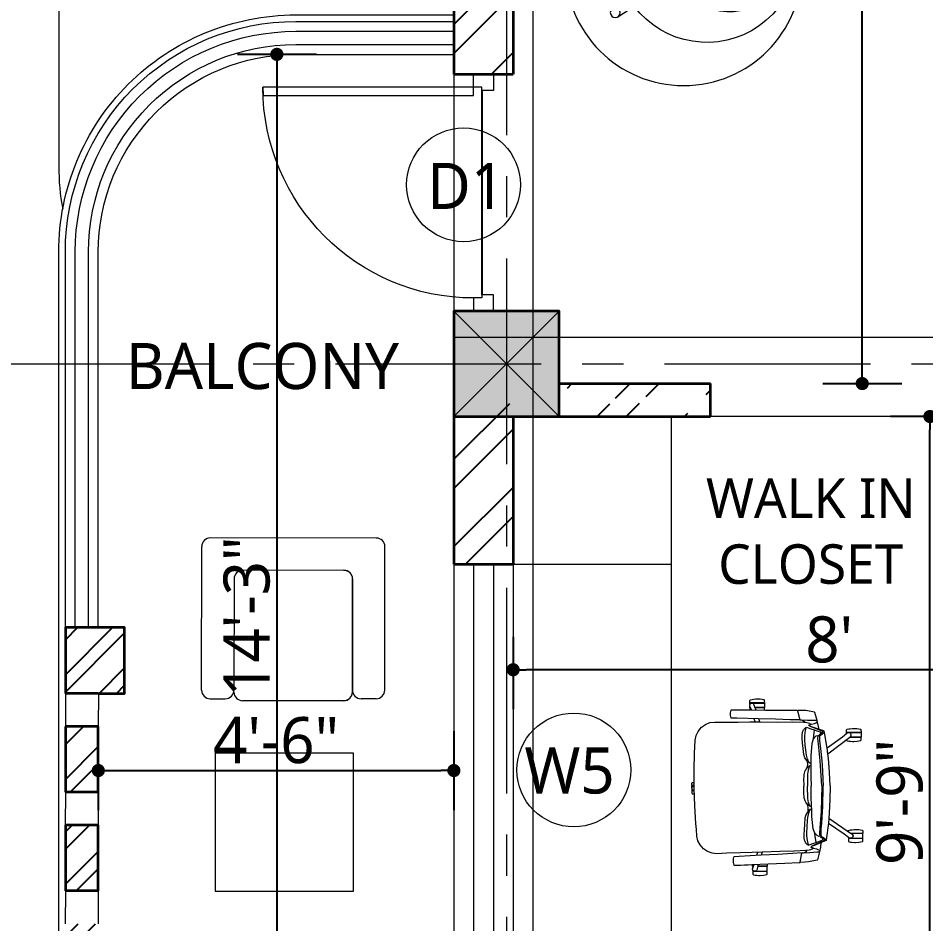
# Model space of a CAD drawing. Header units: inches. Extents: x 17146 to 31738, y -8920 to -2452.
# Drawn here: x 24513.4 to 24651.3, y -5264.5 to -5127 of the extents above; entities that cross this region are included whole.
import ezdxf

# ---------------------------------------------------------------- set-up
doc = ezdxf.new("R2010")
doc.units = ezdxf.units.IN
doc.header["$LTSCALE"] = 25
doc.header["$MEASUREMENT"] = 0
doc.header["$PDMODE"] = 3
doc.linetypes.add('CENTER', pattern=[2, 1.25, -0.25, 0.25, -0.25])
doc.layers.get('Defpoints').update_dxf_attribs({"color": 251})
doc.layers.add('A-HATCH', color=7, linetype='Continuous')
doc.layers.add('Text-internal', color=7, linetype='Continuous')
for name, color, linetype, lineweight in [('A_Grid Name', 216, 'Continuous', 5), ('Center line', 252, 'CENTER', 20), ('Column', 130, 'Continuous', 35), ('Dim-external', 151, 'Continuous', 9), ('Dim-internal', 150, 'Continuous', 9), ('Door-window', 40, 'Continuous', 15), ('Elevation3', 74, 'Continuous', 13), ('Furniture', 125, 'Continuous', 20), ('Hatch', 253, 'Continuous', 13), ('Railing', 153, 'Continuous', 18), ('sill', 30, 'Continuous', 20), ('text window', 212, 'Continuous', 20), ('Wall-Section', 6, 'Continuous', 35)]:
    doc.layers.add(name, color=color, linetype=linetype, lineweight=lineweight)
doc.styles.add('int text 1in-8ft', font='trebuc.ttf', dxfattribs={"height": 7})
doc.dimstyles.new('dim 1in-8ft', dxfattribs={"dimtxt": 7, "dimasz": 2, "dimexe": 6, "dimexo": 6, "dimgap": 1, "dimtad": 1, "dimdec": 0, "dimzin": 0, "dimdsep": 46, "dimlunit": 4, "dimtxsty": 'int text 1in-8ft', "dimblk": 'DOT', "dimcen": 4, "dimdle": 6, "dimclrt": 7, "dimadec": 0, "dimazin": 0, "dimtfac": 1, "dimtdec": 0, "dimtofl": 0, "dimtmove": 0, "dimatfit": 3, "dimfxl": 6, "dimfxlon": 1, "dimtolj": 1, "dimtzin": 0, "dimarcsym": 0})
doc.dimstyles.new('dim 1in-8ft c-c', dxfattribs={"dimtxt": 7, "dimasz": 2, "dimexe": 6, "dimexo": 6, "dimgap": 1, "dimtad": 1, "dimdec": 0, "dimzin": 0, "dimdsep": 46, "dimlunit": 4, "dimtxsty": 'int text 1in-8ft', "dimblk": 'DOT', "dimcen": 4, "dimdle": 6, "dimclrt": 7, "dimadec": 0, "dimazin": 0, "dimtfac": 1, "dimtdec": 0, "dimtofl": 0, "dimtmove": 0, "dimatfit": 3, "dimfxl": 6, "dimfxlon": 1, "dimtolj": 1, "dimtzin": 0, "dimarcsym": 0})

# ---------------------------------------------------------------- blocks, each defined once
blk = doc.blocks.new('col')
at = {"layer": 'Hatch'}
h = blk.add_hatch(color=256, dxfattribs=at)
h.dxf.hatch_style = 1
h.paths.add_polyline_path([(-8, -8), (8, -8), (8, 8), (-8, 8)])
at = {"layer": 'Column'}
blk.add_lwpolyline([(-8, -8), (8, -8), (8, 8), (-8, 8)], close=True, dxfattribs=at)
at = {"layer": 'Dim-external'}
for p, q in [((-8, 8), (8, -8)), ((8, 8), (-8, -8))]:
    blk.add_line(p, q, dxfattribs=at)
blk = doc.blocks.new('gridd')
at = {"layer": 'Dim-external'}
blk.add_blockref('col', (2, -150), dxfattribs=at)
blk = doc.blocks.new('sofa_1seater')
for p, q in [((15.4, 0.01), (-15.4, -0.01)), ((-17, -28.25), (-17, -1.61)), ((17, -28.22), (17, -1.59)), ((9.4, -6.01), (-9.4, -6.01)), ((-11, -7.61), (-11, -28.25)), ((11, -7.56), (11, -28.61)), ((11, -7.59), (11, -28.59)), ((11, -28.59), (11, -7.59)), ((-15.4, -29.85), (-12.6, -29.85)), ((9.4, -30.21), (-9.4, -30.21)), ((15.4, -29.82), (12.6, -29.82))]:
    blk.add_line(p, q)
for centre, major_axis, start_param, end_param in [((15.4, -1.59), (-1.13, 1.13), 3.926991, 5.497787), ((-15.4, -1.61), (1.13, 1.13), 0.785398, 2.356194), ((-9.4, -7.61), (1.13, 1.13), 0.785398, 2.356194), ((9.4, -7.59), (-1.13, 1.13), 3.926991, 5.497787), ((9.4, -7.59), (-1.13, 1.13), 3.926991, 5.497787), ((9.4, -7.61), (-1.13, 1.13), 3.926991, 5.497787), ((-15.4, -28.25), (-1.13, 1.13), 0.785398, 2.356194), ((-12.6, -28.25), (1.13, 1.13), 3.926991, 5.497787), ((-9.4, -28.61), (-1.13, 1.13), 0.785398, 2.356194), ((9.4, -28.59), (1.13, 1.13), 3.926991, 5.497787), ((9.4, -28.59), (1.13, 1.13), 3.926991, 5.497787), ((9.4, -28.61), (1.13, 1.13), 3.926991, 5.497787), ((12.6, -28.22), (-1.13, 1.13), 0.785398, 2.356194), ((15.4, -28.22), (1.13, 1.13), 3.926991, 5.497787)]:
    blk.add_ellipse(centre, major_axis=major_axis, ratio=1, start_param=start_param, end_param=end_param)
blk = doc.blocks.new('*U51')
at = {"lineweight": 20}
for points in [[(-36, -1.5), (-36, 1.5), (-33.5, 1.5), (-33.5, -0.25), (-34, -0.25), (-34, -1.5)], [(0, -1.5), (0, 1.5), (-2.5, 1.5), (-2.5, -0.25), (-2, -0.25), (-2, -1.5)], [(-2, -1.5), (-2, -33.5), (-3.25, -33.47), (-3.25, -1.5)]]:
    blk.add_lwpolyline(points, close=True, dxfattribs=at)
at = {"lineweight": 13}
blk.add_arc((-2, -1.5), 32, 180, 270, dxfattribs=at)
at = {"layer": 'Defpoints'}
blk.add_line((-2.5, -0.25), (-33.5, -0.25), dxfattribs=at)
blk = doc.blocks.new('Cocoon')
for p, q in [((0, 0.75), (-10.61, 0.75)), ((0, -0.75), (-10.61, -0.75))]:
    blk.add_line(p, q)
for centre, radius in [((-12.49, 0), 18), ((0, 0), 0.75)]:
    blk.add_circle(centre, radius)
blk.add_arc((-16.7, 0), 13.78, 3.1193, 356.8807)
blk.add_ellipse((-20.03, 0), major_axis=(0, 11.13), ratio=0.938886, start_param=-4.712389, end_param=1.570796)
blk.add_open_spline([(-29.49, 0), (-29.49, -0.74), (-29.41, -1.49), (-29, -3.43), (-28.54, -4.6), (-27.24, -6.68), (-26.41, -7.58), (-24.51, -9.01), (-23.44, -9.53), (-21.19, -10.13), (-20.02, -10.21), (-17.73, -9.91), (-16.61, -9.53), (-14.56, -8.36), (-13.64, -7.57), (-12.12, -5.68), (-11.52, -4.58), (-10.74, -2.22), (-10.55, -0.96), (-10.62, 1.55), (-10.87, 2.79), (-11.78, 5.1), (-12.44, 6.16), (-14.06, 7.95), (-15.02, 8.68), (-17.12, 9.72), (-18.26, 10.03), (-20.57, 10.19), (-21.73, 10.05), (-23.94, 9.31), (-24.98, 8.72), (-26.8, 7.18), (-27.58, 6.22), (-28.77, 4.07), (-29.17, 2.87), (-29.45, 1.09), (-29.49, 0.55), (-29.49, 0)], degree=3, knots=[-4.712389, -4.712389, -4.712389, -4.712389, -4.493837, -4.493837, -4.124866, -4.124866, -3.755896, -3.755896, -3.386925, -3.386925, -3.017955, -3.017955, -2.648984, -2.648984, -2.280014, -2.280014, -1.911043, -1.911043, -1.542073, -1.542073, -1.173102, -1.173102, -0.804132, -0.804132, -0.435161, -0.435161, -0.066191, -0.066191, 0.30278, 0.30278, 0.67175, 0.67175, 1.040721, 1.040721, 1.409691, 1.409691, 1.570796, 1.570796, 1.570796, 1.570796])
blk = doc.blocks.new('grid')
at = {"layer": 'Center line'}
for p, q in [((1, 115), (1, -388.73)), ((-175, -151), (774, -151))]:
    blk.add_line(p, q, dxfattribs=at)
blk = doc.blocks.new('_Dot')
at = {"color": 0, "linetype": 'ByBlock', "lineweight": -2}
blk.add_line((-0.5, 0), (-1, 0), dxfattribs=at)
at = {"color": 0, "linetype": 'ByBlock', "const_width": 0.5}
blk.add_lwpolyline([(-0.25, 0, 1), (0.25, 0, 1)], format="xyb", close=True, dxfattribs=at)
blk = doc.blocks.new('*D223')
at = {"layer": 'Defpoints', "color": 0, "transparency": 16777216}
for p in [(24529.58, -5105.48), (24495.58, -5171.48), (24579.58, -5171.48)]:
    blk.add_point(p, dxfattribs=at)
at = {"layer": 'Dim-external', "color": 0, "lineweight": -2, "transparency": 16777216}
for p, q in [((24501.58, -5105.48), (24489.58, -5105.48)), ((24495.58, -5107.48), (24495.58, -5169.48)), ((24501.58, -5171.48), (24489.58, -5171.48))]:
    blk.add_line(p, q, dxfattribs=at)
at = {"layer": 'Dim-external', "color": 0, "lineweight": -2, "transparency": 16777216, "xscale": 2, "yscale": 2, "zscale": 2}
for p, rotation in [((24495.58, -5105.48), 90), ((24495.58, -5171.48), 270)]:
    blk.add_blockref('_Dot', p, dxfattribs=dict(at, rotation=rotation))
at = {"layer": 'Dim-external', "color": 7, "transparency": 16777216, "insert": (24491.01, -5138.48), "char_height": 7, "attachment_point": 5, "rotation": 90, "style": 'int text 1in-8ft'}
blk.add_mtext('\\A1;5\'-6"', dxfattribs=at)
blk = doc.blocks.new('*D224')
at = {"layer": 'Defpoints', "color": 0, "transparency": 16777216}
for p in [(24579.58, -5171.48), (24495.58, -5187.48), (24579.58, -5187.48)]:
    blk.add_point(p, dxfattribs=at)
at = {"layer": 'Dim-external', "color": 0, "lineweight": -2, "transparency": 16777216}
for p, q in [((24484.58, -5176.18), (24484.58, -5157.15)), ((24501.58, -5171.48), (24489.58, -5171.48)), ((24495.58, -5173.48), (24495.58, -5185.48)), ((24495.58, -5179.48), (24484.58, -5176.18)), ((24501.58, -5187.48), (24489.58, -5187.48))]:
    blk.add_line(p, q, dxfattribs=at)
at = {"layer": 'Dim-external', "color": 0, "lineweight": -2, "transparency": 16777216, "xscale": 2, "yscale": 2, "zscale": 2}
for p, rotation in [((24495.58, -5171.48), 90), ((24495.58, -5187.48), 270)]:
    blk.add_blockref('_Dot', p, dxfattribs=dict(at, rotation=rotation))
at = {"layer": 'Dim-external', "color": 7, "transparency": 16777216, "insert": (24480.08, -5166.66), "char_height": 7, "attachment_point": 5, "rotation": 90, "style": 'int text 1in-8ft'}
blk.add_mtext('\\A1;1\'-4"', dxfattribs=at)
blk = doc.blocks.new('*D225')
at = {"layer": 'Defpoints', "color": 0, "transparency": 16777216}
for p in [(24529.58, -5219.54), (24495.58, -5289.22), (24516.58, -5289.22)]:
    blk.add_point(p, dxfattribs=at)
at = {"layer": 'Dim-external', "color": 0, "lineweight": -2, "transparency": 16777216}
for p, q in [((24501.58, -5219.54), (24489.58, -5219.54)), ((24495.58, -5221.54), (24495.58, -5287.22)), ((24501.58, -5289.22), (24489.58, -5289.22))]:
    blk.add_line(p, q, dxfattribs=at)
at = {"layer": 'Dim-external', "color": 0, "lineweight": -2, "transparency": 16777216, "xscale": 2, "yscale": 2, "zscale": 2}
for p, rotation in [((24495.58, -5219.54), 90), ((24495.58, -5289.22), 270)]:
    blk.add_blockref('_Dot', p, dxfattribs=dict(at, rotation=rotation))
at = {"layer": 'Dim-external', "color": 7, "transparency": 16777216, "insert": (24491.02, -5254.38), "char_height": 7, "attachment_point": 5, "rotation": 90, "style": 'int text 1in-8ft'}
blk.add_mtext('\\A1;5\'-10"', dxfattribs=at)
blk = doc.blocks.new('*D227')
at = {"layer": 'Defpoints', "color": 0, "transparency": 16777216}
for p in [(24587.58, -5029.48), (24465.58, -5179.48), (24587.58, -5179.48)]:
    blk.add_point(p, dxfattribs=at)
at = {"layer": 'Dim-external', "color": 0, "lineweight": -2, "transparency": 16777216}
for p, q in [((24471.58, -5029.48), (24459.58, -5029.48)), ((24465.58, -5031.48), (24465.58, -5177.48)), ((24471.58, -5179.48), (24459.58, -5179.48))]:
    blk.add_line(p, q, dxfattribs=at)
at = {"layer": 'Dim-external', "color": 0, "lineweight": -2, "transparency": 16777216, "xscale": 2, "yscale": 2, "zscale": 2}
for p, rotation in [((24465.58, -5029.48), 90), ((24465.58, -5179.48), 270)]:
    blk.add_blockref('_Dot', p, dxfattribs=dict(at, rotation=rotation))
at = {"layer": 'Dim-external', "color": 7, "transparency": 16777216, "insert": (24461.01, -5104.48), "char_height": 7, "attachment_point": 5, "rotation": 90, "style": 'int text 1in-8ft'}
blk.add_mtext('\\A1;12\'-6"c/c', dxfattribs=at)
blk = doc.blocks.new('*D228')
at = {"layer": 'Defpoints', "color": 0, "transparency": 16777216}
for p in [(24587.58, -5179.48), (24465.58, -5300.3), (24587.58, -5300.3)]:
    blk.add_point(p, dxfattribs=at)
at = {"layer": 'Dim-external', "color": 0, "lineweight": -2, "transparency": 16777216}
for p, q in [((24471.58, -5179.48), (24459.58, -5179.48)), ((24465.58, -5181.48), (24465.58, -5298.3)), ((24471.58, -5300.3), (24459.58, -5300.3))]:
    blk.add_line(p, q, dxfattribs=at)
at = {"layer": 'Dim-external', "color": 0, "lineweight": -2, "transparency": 16777216, "xscale": 2, "yscale": 2, "zscale": 2}
for p, rotation in [((24465.58, -5179.48), 90), ((24465.58, -5300.3), 270)]:
    blk.add_blockref('_Dot', p, dxfattribs=dict(at, rotation=rotation))
at = {"layer": 'Dim-external', "color": 7, "transparency": 16777216, "insert": (24461.02, -5239.89), "char_height": 7, "attachment_point": 5, "rotation": 90, "style": 'int text 1in-8ft'}
blk.add_mtext('\\A1;10\'-1"c/c', dxfattribs=at)
blk = doc.blocks.new('*D229')
at = {"layer": 'Defpoints', "color": 0, "transparency": 16777216}
for p in [(24516.58, -5021.48), (24447.58, -5303.22), (24516.58, -5303.22)]:
    blk.add_point(p, dxfattribs=at)
at = {"layer": 'Dim-external', "color": 0, "lineweight": -2, "transparency": 16777216}
for p, q in [((24453.58, -5021.48), (24441.58, -5021.48)), ((24447.58, -5023.48), (24447.58, -5301.22)), ((24453.58, -5303.22), (24441.58, -5303.22))]:
    blk.add_line(p, q, dxfattribs=at)
at = {"layer": 'Dim-external', "color": 0, "lineweight": -2, "transparency": 16777216, "xscale": 2, "yscale": 2, "zscale": 2}
for p, rotation in [((24447.58, -5021.48), 90), ((24447.58, -5303.22), 270)]:
    blk.add_blockref('_Dot', p, dxfattribs=dict(at, rotation=rotation))
at = {"layer": 'Dim-external', "color": 7, "transparency": 16777216, "insert": (24443.01, -5162.35), "char_height": 7, "attachment_point": 5, "rotation": 90, "style": 'int text 1in-8ft'}
blk.add_mtext('\\A1;23\'-6"', dxfattribs=at)
blk = doc.blocks.new('*D293')
at = {"layer": 'Defpoints', "color": 0, "transparency": 16777216}
for p in [(24495.58, -5187.48), (24579.58, -5187.48), (24529.58, -5219.54)]:
    blk.add_point(p, dxfattribs=at)
at = {"layer": 'Dim-external', "color": 0, "lineweight": -2, "transparency": 16777216}
for p, q in [((24501.58, -5187.48), (24489.58, -5187.48)), ((24495.58, -5217.54), (24495.58, -5189.48)), ((24501.58, -5219.54), (24489.58, -5219.54))]:
    blk.add_line(p, q, dxfattribs=at)
at = {"layer": 'Dim-external', "color": 0, "lineweight": -2, "transparency": 16777216, "xscale": 2, "yscale": 2, "zscale": 2}
for p, rotation in [((24495.58, -5187.48), 90), ((24495.58, -5219.54), 270)]:
    blk.add_blockref('_Dot', p, dxfattribs=dict(at, rotation=rotation))
at = {"layer": 'Dim-external', "color": 7, "transparency": 16777216, "insert": (24491.02, -5203.51), "char_height": 7, "attachment_point": 5, "rotation": 90, "style": 'int text 1in-8ft'}
blk.add_mtext('\\A1;2\'-8"', dxfattribs=at)
blk = doc.blocks.new('*D422')
at = {"layer": 'Defpoints', "color": 0, "transparency": 16777216}
for p in [(24595.58, -5026.48), (24641.6, -5026.48), (24618.58, -5182.48)]:
    blk.add_point(p, dxfattribs=at)
at = {"layer": 'Dim-internal', "color": 0, "lineweight": -2, "transparency": 16777216}
for p, q in [((24635.6, -5026.48), (24647.6, -5026.48)), ((24641.6, -5180.48), (24641.6, -5028.48)), ((24635.6, -5182.48), (24647.6, -5182.48))]:
    blk.add_line(p, q, dxfattribs=at)
at = {"layer": 'Dim-internal', "color": 0, "lineweight": -2, "transparency": 16777216, "xscale": 2, "yscale": 2, "zscale": 2}
for p, rotation in [((24641.6, -5026.48), 90), ((24641.6, -5182.48), 270)]:
    blk.add_blockref('_Dot', p, dxfattribs=dict(at, rotation=rotation))
at = {"layer": 'Dim-internal', "color": 7, "transparency": 16777216, "insert": (24637.03, -5104.48), "char_height": 7, "attachment_point": 5, "rotation": 90, "style": 'int text 1in-8ft'}
blk.add_mtext("\\A1;13'", dxfattribs=at)
blk = doc.blocks.new('*D423')
at = {"layer": 'Defpoints', "color": 0, "transparency": 16777216}
for p in [(24588.58, -5214.95), (24684.58, -5217.48), (24588.58, -5225.94)]:
    blk.add_point(p, dxfattribs=at)
at = {"layer": 'Dim-internal', "color": 0, "lineweight": -2, "transparency": 16777216}
for p, q in [((24588.58, -5220.95), (24588.58, -5231.94)), ((24684.58, -5223.48), (24684.58, -5231.94)), ((24682.58, -5225.94), (24590.58, -5225.94))]:
    blk.add_line(p, q, dxfattribs=at)
at = {"layer": 'Dim-internal', "color": 0, "lineweight": -2, "transparency": 16777216, "xscale": 2, "yscale": 2, "zscale": 2, "rotation": 180}
blk.add_blockref('_Dot', (24588.58, -5225.94), dxfattribs=at)
at = {"layer": 'Dim-internal', "color": 0, "lineweight": -2, "transparency": 16777216, "xscale": 2, "yscale": 2, "zscale": 2}
blk.add_blockref('_Dot', (24684.58, -5225.94), dxfattribs=at)
at = {"layer": 'Dim-internal', "color": 7, "transparency": 16777216, "insert": (24636.58, -5221.38), "char_height": 7, "attachment_point": 5, "style": 'int text 1in-8ft'}
blk.add_mtext("\\A1;8'", dxfattribs=at)
blk = doc.blocks.new('*D424')
at = {"layer": 'Defpoints', "color": 0, "transparency": 16777216}
for p in [(24651.88, -5187.48), (24654.58, -5187.48), (24595.58, -5304.57)]:
    blk.add_point(p, dxfattribs=at)
at = {"layer": 'Dim-internal', "color": 0, "lineweight": -2, "transparency": 16777216}
for p, q in [((24651.88, -5187.48), (24645.88, -5187.48)), ((24651.88, -5302.57), (24651.88, -5189.48)), ((24645.88, -5304.57), (24657.88, -5304.57))]:
    blk.add_line(p, q, dxfattribs=at)
at = {"layer": 'Dim-internal', "color": 0, "lineweight": -2, "transparency": 16777216, "xscale": 2, "yscale": 2, "zscale": 2}
for p, rotation in [((24651.88, -5187.48), 90), ((24651.88, -5304.57), 270)]:
    blk.add_blockref('_Dot', p, dxfattribs=dict(at, rotation=rotation))
at = {"layer": 'Dim-internal', "color": 7, "transparency": 16777216, "insert": (24647.3, -5246.03), "char_height": 7, "attachment_point": 5, "rotation": 90, "style": 'int text 1in-8ft'}
blk.add_mtext('\\A1;9\'-9"', dxfattribs=at)
blk = doc.blocks.new('*D437')
at = {"layer": 'Defpoints', "color": 0, "transparency": 16777216}
for p in [(24579.58, -5228.54), (24525.58, -5229.54), (24579.58, -5241.25)]:
    blk.add_point(p, dxfattribs=at)
at = {"layer": 'Dim-internal', "color": 0, "lineweight": -2, "transparency": 16777216}
for p, q in [((24525.58, -5235.54), (24525.58, -5247.25)), ((24579.58, -5235.25), (24579.58, -5247.25)), ((24527.58, -5241.25), (24577.58, -5241.25))]:
    blk.add_line(p, q, dxfattribs=at)
at = {"layer": 'Dim-internal', "color": 0, "lineweight": -2, "transparency": 16777216, "xscale": 2, "yscale": 2, "zscale": 2, "rotation": 180}
blk.add_blockref('_Dot', (24525.58, -5241.25), dxfattribs=at)
at = {"layer": 'Dim-internal', "color": 0, "lineweight": -2, "transparency": 16777216, "xscale": 2, "yscale": 2, "zscale": 2}
blk.add_blockref('_Dot', (24579.58, -5241.25), dxfattribs=at)
at = {"layer": 'Dim-internal', "color": 7, "transparency": 16777216, "insert": (24552.58, -5236.68), "char_height": 7, "attachment_point": 5, "style": 'int text 1in-8ft'}
blk.add_mtext('\\A1;4\'-6"', dxfattribs=at)
blk = doc.blocks.new('*D438')
at = {"layer": 'Defpoints', "color": 0, "transparency": 16777216}
for p in [(24579.58, -5132.48), (24552.7, -5303.28), (24579.58, -5303.28)]:
    blk.add_point(p, dxfattribs=at)
at = {"layer": 'Dim-internal', "color": 0, "lineweight": -2, "transparency": 16777216}
for p, q in [((24558.7, -5132.48), (24546.7, -5132.48)), ((24552.7, -5134.48), (24552.7, -5301.28)), ((24558.7, -5303.28), (24546.7, -5303.28))]:
    blk.add_line(p, q, dxfattribs=at)
at = {"layer": 'Dim-internal', "color": 0, "lineweight": -2, "transparency": 16777216, "xscale": 2, "yscale": 2, "zscale": 2}
for p, rotation in [((24552.7, -5132.48), 90), ((24552.7, -5303.28), 270)]:
    blk.add_blockref('_Dot', p, dxfattribs=dict(at, rotation=rotation))
at = {"layer": 'Dim-internal', "color": 7, "transparency": 16777216, "insert": (24548.14, -5217.88), "char_height": 7, "attachment_point": 5, "rotation": 90, "style": 'int text 1in-8ft'}
blk.add_mtext('\\A1;14\'-3"', dxfattribs=at)
blk = doc.blocks.new('BP1')
at = {"layer": 'A_Grid Name'}
for p, q in [((30, 0), (30, -286.82)), ((42, 0), (42, -287.79)), ((551, -154), (30, -154)), ((551, -166), (30, -166))]:
    blk.add_line(p, q, dxfattribs=at)
blk = doc.blocks.new('LEADCHAIR Executive 2000')
for points in [[(-219.4, 278.7), (-229.8, 278.7), (-231.4, 279.8), (-232.2, 281.1), (-233.6, 287.9), (-234.6, 294.7), (-235.3, 303.4), (-235.3, 308.5), (-234.6, 322.3), (-233.6, 329.3), (-232.1, 335.7), (-231.7, 336.8), (-230.9, 337.6), (-230.3, 338.2), (-228.7, 338.6), (-219.4, 338.6), (-219.4, 278.7)], [(-214.3, 278.7), (-217.6, 278.7), (-217.6, 338.6), (-199.4, 338.6), (-199.4, 291.6)], [(-190, 278.7), (-187.2, 278.7), (-185.6, 279.8), (-184.9, 281.1), (-183.4, 287.9), (-182.4, 294.7), (-181.8, 303.4), (-181.7, 308.5), (-182.4, 322.3), (-183.4, 329.3), (-184.9, 335.7), (-185.4, 336.8), (-186.1, 337.6), (-186.7, 338.2), (-188.3, 338.6), (-197.6, 338.6), (-197.5, 289.1)], [(190, 278.7), (187.2, 278.7), (185.6, 279.8), (184.9, 281.1), (183.4, 287.9), (182.4, 294.7), (181.8, 303.4), (181.7, 308.5), (182.4, 322.3), (183.4, 329.3), (184.9, 335.7), (185.4, 336.8), (186.1, 337.6), (186.7, 338.2), (188.3, 338.6), (197.6, 338.6), (197.5, 289.1)], [(214.3, 278.7), (217.6, 278.7), (217.6, 338.6), (199.4, 338.6), (199.4, 291.6)], [(219.4, 278.7), (229.8, 278.7), (231.4, 279.8), (232.2, 281.1), (233.6, 287.9), (234.6, 294.7), (235.3, 303.4), (235.3, 308.5), (234.6, 322.3), (233.6, 329.3), (232.1, 335.7), (231.7, 336.8), (230.9, 337.6), (230.3, 338.2), (228.7, 338.6), (219.4, 338.6), (219.4, 278.7)], [(-132.6, 199.9), (-199.4, 291.6), (-201, 294.8), (-207.9, 298.2), (-215.1, 296.3), (-217.6, 290.7), (-217.6, 284.2), (-214.7, 279.3), (-200.3, 261.5), (-155.2, 197.4)], [(132.6, 199.9), (199.4, 291.6), (201, 294.8), (207.9, 298.2), (215.1, 296.3), (217.6, 290.7), (217.6, 284.2), (214.7, 279.3), (200.3, 261.5), (155.2, 197.4)], [(-205.6, 166.9), (-208.9, 168.3), (-213.1, 175.6), (-215.4, 179.3), (-217.6, 182.8), (-220.8, 186), (-222.7, 187.4), (-225.4, 186.5), (-228.5, 180.4), (-245.7, 134.4), (-247.9, 127.9), (-249.2, 125.8), (-251.2, 125.5), (-255.8, 134.4), (-259.1, 146.6), (-261.5, 152.5), (-264.8, 159.1)], [(0, 206.9), (-56.3, 205), (-112.7, 202), (-133, 199.8), (-142.1, 198.9), (-146.9, 198.3), (-154.4, 197.5), (-222.6, 187.5)], [(0, 206.9), (56.3, 205), (112.7, 202), (133, 199.8), (142.1, 198.9), (146.9, 198.3), (154.4, 197.5), (222.6, 187.5)], [(205.6, 166.9), (208.9, 168.3), (213.1, 175.6), (215.4, 179.3), (217.6, 182.8), (220.8, 186), (222.7, 187.4), (225.4, 186.5), (228.5, 180.4), (245.7, 134.4), (247.9, 127.9), (249.2, 125.8), (251.2, 125.5), (255.8, 134.4), (259.1, 146.6), (261.5, 152.5), (264.8, 159.1)], [(-233.5, 166.4), (-245.4, 163.8), (-252.1, 162.5), (-271.3, 158.7), (-304.2, 149.6), (-305.4, 148.5), (-312.2, 112.9), (-313.2, 98.1), (-314.1, 77.5), (-312.2, 78.1), (-275, 86.3), (-274.2, 87.1), (-274.1, 92.7), (-272.3, 99.6), (-268.2, 105.7), (-264.3, 108.3)], [(-274.2, 93.2), (-273, 119), (-271.8, 148.9), (-271.5, 155.5), (-272.1, 157), (-273.9, 157.7), (-274.5, 157.7)], [(-0.2, 172.6), (-103.5, 168.4), (-172.4, 162), (-198, 160.3), (-206.3, 161.2), (-209, 162.3), (-215, 172.7), (-218.7, 178.2), (-222.8, 181.2), (-225.3, 180.5), (-228.3, 174.4), (-244.9, 132.9), (-250.6, 123.7), (-253, 124.7), (-255.4, 133.4)], [(-95, 129.6), (-95.1, 129), (-95.8, 123.9), (-95.9, 123.1), (-101.7, 119.8), (-107.4, 117.8), (-111.2, 115.5), (-128.4, 111.7), (-139.6, 110.1), (-170.4, 107.7), (-191.7, 106.6), (-204, 106.6), (-223.7, 108.1), (-229.5, 109.3), (-241.4, 112.7), (-243.9, 113.6), (-240.7, 120.7), (-236.9, 131.9), (-232.5, 145.2), (-227.3, 159.8), (-223.7, 170.7)], [(-215.8, 170), (-219.2, 173.1), (-220.3, 173.7), (-221.3, 174), (-222.7, 173), (-223.7, 170.9)], [(-207.6, 158.5), (-205.7, 151.9), (-194.2, 140.5), (-175.8, 134.4), (-125, 129.8), (-95, 129.6), (-82.9, 128.9), (-40.7, 128.9), (-0.2, 128.9)], [(-205.6, 166.9), (-198.2, 166.3), (-187.7, 166.6), (-175.3, 167.8), (-155, 169.8), (-103.9, 174.5), (-87.9, 175.9), (-0.2, 178.6)], [(0.2, 172.6), (103.5, 168.4), (172.4, 162), (198, 160.3), (206.3, 161.2), (209, 162.3), (215, 172.7), (218.7, 178.2), (222.8, 181.2), (225.3, 180.5), (228.3, 174.4), (244.9, 132.9), (250.6, 123.7), (253, 124.7), (255.4, 133.4)], [(205.6, 166.9), (198.2, 166.3), (187.7, 166.6), (175.3, 167.8), (155, 169.8), (103.9, 174.5), (87.9, 175.9), (0.2, 178.6)], [(207.6, 158.5), (205.7, 151.9), (194.2, 140.5), (175.8, 134.4), (125, 129.8), (95, 129.6), (82.9, 128.9), (40.7, 128.9), (0.2, 128.9)], [(95, 129.6), (95.1, 129), (95.8, 123.9), (95.9, 123.1), (101.7, 119.8), (107.4, 117.8), (111.2, 115.5), (128.4, 111.7), (139.6, 110.1), (170.4, 107.7), (191.7, 106.6), (204, 106.6), (223.7, 108.1), (229.5, 109.3), (241.4, 112.7), (243.9, 113.6), (240.7, 120.7), (236.9, 131.9), (232.5, 145.2), (227.3, 159.8), (223.7, 170.7)], [(215.8, 170), (219.2, 173.1), (220.3, 173.7), (221.3, 174), (222.7, 173), (223.7, 170.9)], [(233.5, 166.4), (245.4, 163.8), (252.1, 162.5), (271.3, 158.7), (304.2, 149.6), (305.4, 148.5), (312.2, 112.9), (313.2, 98.1), (314.1, 77.5), (312.2, 78.1), (275, 86.3), (274.2, 87.1), (274.1, 92.7), (272.3, 99.6), (268.2, 105.7), (264.3, 108.3)], [(274.2, 93.2), (273, 119), (271.8, 148.9), (271.5, 155.5), (272.1, 157), (273.9, 157.7), (274.5, 157.7)], [(-254.6, 130.5), (-260.2, 127.9), (-262, 121.4), (-263.4, 115.9), (-265.5, 102.2), (-266.6, 54.8), (-267.4, -4.7), (-269.1, -78), (-270, -119), (-270, -168.2), (-270.4, -224.5), (-271.8, -264.7), (-269.6, -284.7), (-262.6, -303.3), (-251.2, -319.6), (-234.1, -334.1), (-217.3, -342.1), (-198.7, -346.1), (-170, -348.1), (-146.1, -349.7), (-72.8, -352.8), (0, -354.2), (72.8, -352.8), (146.1, -349.7), (170, -348.1), (198.7, -346.1), (217.3, -342.1), (234.1, -334.1), (251.2, -319.6), (262.6, -303.3), (269.6, -284.7), (271.8, -264.7), (270.4, -224.5), (270, -168.2), (270, -119), (269.1, -78), (267.4, -4.7), (266.6, 54.8), (265.5, 102.2), (263.4, 115.9), (262, 121.4), (260.2, 127.9), (254.6, 130.5)], [(-95.9, 123.1), (-99.3, 118.8), (-107.3, 111.6), (-117.3, 105.1), (-130.9, 100.8), (-156.8, 98.4), (-179.9, 96.6), (-198.2, 95.3), (-214.2, 95.3), (-221.1, 96.7), (-227.1, 98.7), (-232.7, 101.3), (-236.5, 104.7), (-240.1, 108.3), (-242.4, 111.8), (-243, 113.1)], [(-231, 145), (-208.5, 141.6), (-194.2, 140.5)], [(-102.3, 114.7), (-88.6, 115.2)], [(-88.6, 115.2), (-86.2, 115.2), (-81.4, 114.1), (-73.1, 111)], [(-83, 128.9), (-83.8, 123.8), (-66.6, 117.1), (-50.4, 114.7), (0, 113.2)], [(-83.8, 123.8), (-72.8, 110.3), (-68.2, 107.1), (-59.9, 102.6), (-48.2, 99.8), (-39.4, 98.7), (-33.8, 98.4), (0, 98.5)], [(83, 128.9), (83.8, 123.8), (66.6, 117.1), (50.4, 114.7), (0, 113.2)], [(83.8, 123.8), (72.8, 110.3), (68.2, 107.1), (59.9, 102.6), (48.2, 99.8), (39.4, 98.7), (33.8, 98.4), (0, 98.5)], [(88.6, 115.2), (86.2, 115.2), (81.4, 114.1), (73.1, 111)], [(102.3, 114.7), (88.6, 115.2)], [(95.9, 123.1), (99.3, 118.8), (107.3, 111.6), (117.3, 105.1), (130.9, 100.8), (156.8, 98.4), (179.9, 96.6), (198.2, 95.3), (214.2, 95.3), (221.1, 96.7), (227.1, 98.7), (232.7, 101.3), (236.5, 104.7), (240.1, 108.3), (242.4, 111.8), (243, 113.1)], [(231, 145), (208.5, 141.6), (194.2, 140.5)], [(-274.2, 87.1), (-276.1, 46.4), (-279.1, -13.1), (-281.3, -82.9), (-285.5, -173.2), (-286.4, -193.9), (-286.9, -196.1), (-292.3, -197.5), (-297.9, -198.6), (-303.5, -198.8), (-308.9, -198.6), (-314.6, -197.4), (-320, -196.2), (-320.4, -195.6), (-320.6, -193.9), (-320.7, -191.8), (-320.8, -184.4), (-320.7, -174.7), (-320.6, -168.3), (-320.1, -151.6), (-319.7, -137.2), (-319.3, -120.9), (-317.3, -53.8), (-315.9, 15.1), (-314.3, 74.5), (-314.1, 76.8), (-313.6, 77.5), (-313.1, 77.8)], [(274.2, 87.1), (276.1, 46.4), (279.1, -13.1), (281.3, -82.9), (285.5, -173.2), (286.4, -193.9), (286.9, -196.1), (292.3, -197.5), (297.9, -198.6), (303.5, -198.8), (308.9, -198.6), (314.6, -197.4), (320, -196.2), (320.4, -195.6), (320.6, -193.9), (320.7, -191.8), (320.8, -184.4), (320.7, -174.7), (320.6, -168.3), (320.1, -151.6), (319.7, -137.2), (319.3, -120.9), (317.3, -53.8), (315.9, 15.1), (314.3, 74.5), (314.1, 76.8), (313.6, 77.5), (313.1, 77.8)], [(-348.4, -118.2), (-358.8, -118.2), (-360.4, -117.1), (-361.2, -115.8), (-362.6, -109), (-363.6, -102.2), (-364.3, -93.5), (-364.3, -88.4), (-363.6, -74.6), (-362.6, -67.6), (-361.1, -61.2), (-360.7, -60.1), (-359.9, -59.3), (-359.3, -58.7), (-357.7, -58.3), (-348.4, -58.3), (-348.4, -118.2)], [(-341.8, -118.2), (-346.6, -118.2), (-346.6, -58.3), (-328.4, -58.3), (-328.4, -97.5)], [(-317.4, -58.3), (-326.4, -58.3), (-326.4, -96.8), (-318.6, -94.1)], [(317.4, -58.3), (326.4, -58.3), (326.4, -96.8), (318.6, -94.1)], [(341.8, -118.2), (346.6, -118.2), (346.6, -58.3), (328.4, -58.3), (328.4, -97.5)], [(348.4, -118.2), (358.8, -118.2), (360.4, -117.1), (361.2, -115.8), (362.6, -109), (363.6, -102.2), (364.3, -93.5), (364.3, -88.4), (363.6, -74.6), (362.6, -67.6), (361.1, -61.2), (360.7, -60.1), (359.9, -59.3), (359.3, -58.7), (357.7, -58.3), (348.4, -58.3), (348.4, -118.2)], [(-326.4, -96.8), (-338.3, -100.4), (-344.6, -102.6), (-346.6, -106.2), (-346.6, -112.4), (-343.2, -117.9), (-336.8, -119.3), (-318.8, -112.5)], [(-269.5, -97.1), (-282.1, -101)], [(-269.1, -78), (-281.2, -82)], [(269.1, -78), (281.2, -82)], [(269.5, -97.1), (282.1, -101)], [(326.4, -96.8), (338.3, -100.4), (344.6, -102.6), (346.6, -106.2), (346.6, -112.4), (343.2, -117.9), (336.8, -119.3), (318.8, -112.5)], [(-328.4, -116.2), (-328.5, -118.3), (-334, -118.3)], [(-326.4, -115.4), (-326.4, -118.3), (-319.3, -118.3)], [(326.4, -115.4), (326.4, -118.3), (319.3, -118.3)], [(328.4, -116.2), (328.5, -118.3), (334, -118.3)], [(-10.8, -354), (-10.8, -363.6), (-20.1, -363.6), (-21.6, -363.3), (-22.8, -362.4), (-23.4, -361.4), (-23.5, -360.5), (-23.5, -356.8), (-23.5, -353.7)], [(0.2, -364.3), (-1.7, -364.2), (-2.8, -363.9), (-6.3, -362.6), (-9.2, -357.6), (-9.2, -354)], [(-3.7, -363.6), (-8.8, -363.6), (-8.8, -358.3)], [(-0.2, -364.3), (1.7, -364.2), (2.8, -363.9), (6.3, -362.6), (9.2, -357.6), (9.2, -354)], [(3.7, -363.6), (8.8, -363.6), (8.8, -358.3)], [(10.8, -354), (10.8, -363.6), (20.1, -363.6), (21.6, -363.3), (22.8, -362.4), (23.4, -361.4), (23.5, -360.5), (23.5, -356.8), (23.5, -353.7)]]:
    blk.add_lwpolyline(points)

msp = doc.modelspace()

# ---------------------------------------------------------------- hatches: boundary and pattern name
at = {"layer": 'A-HATCH'}
h = msp.add_hatch(dxfattribs=at)
h.set_pattern_fill('ANSI32', color=256, scale=25, style=0)
h.set_pattern_definition([(45, (21802.997, -5239.595), (-6.629126, 6.629126), []), (45, (21807.416, -5239.595), (-6.629126, 6.629126), [])])
h.paths.add_polyline_path([(24588.58, -5121.48), (24579.58, -5121.48), (24579.58, -5135.48), (24588.58, -5135.48)])
h = msp.add_hatch(dxfattribs=at)
h.set_pattern_fill('ANSI32', color=256, scale=25, style=0)
h.set_pattern_definition([(45, (23552.853, -5241.595), (-6.62913, 6.62913), []), (45, (23557.272, -5241.595), (-6.62913, 6.62913), [])])
edge = h.paths.add_edge_path()
edge.add_line((24593.58, -5182.48), (24617.58, -5182.48))
edge.add_line((24618.58, -5187.48), (24618.58, -5182.48))
edge.add_line((24593.58, -5187.48), (24617.58, -5187.48))
h = msp.add_hatch(dxfattribs=at)
h.set_pattern_fill('ANSI32', color=256, scale=25, style=0)
h.set_pattern_definition([(45, (23552.853, -5239.595), (-6.62913, 6.62913), []), (45, (23557.272, -5239.595), (-6.62913, 6.62913), [])])
edge = h.paths.add_edge_path()
edge.add_line((24579.58, -5209.89), (24588.58, -5209.89))
edge.add_line((24588.58, -5185.48), (24588.58, -5209.89))
edge.add_line((24579.58, -5185.48), (24579.58, -5209.89))
h = msp.add_hatch(dxfattribs=at)
h.set_pattern_fill('ANSI32', color=256, scale=15)
h.set_pattern_definition([(45, (21802.997, -5239.595), (-3.977476, 3.977476), []), (45, (21805.6487, -5239.595), (-3.977476, 3.977476), [])])
h.paths.add_polyline_path([(24525.55, -5279.54), (24520.58, -5279.54), (24520.58, -5289.54), (24525.55, -5289.94)])
h.paths.add_polyline_path([(24525.56, -5264.54), (24520.58, -5264.54), (24520.58, -5274.54), (24525.56, -5274.54)])
h.paths.add_polyline_path([(24525.57, -5249.54), (24520.58, -5249.54), (24520.58, -5259.54), (24525.56, -5259.54)])
h.paths.add_polyline_path([(24520.58, -5229.54), (24525.58, -5229.54), (24525.58, -5229.54), (24529.58, -5229.54), (24529.58, -5219.54), (24520.58, -5219.54)])
h.paths.add_polyline_path([(24525.57, -5234.54), (24520.58, -5234.54), (24520.58, -5244.54), (24525.57, -5244.54)])

# ---------------------------------------------------------------- linework, layer by layer
at = {"layer": 'Door-window'}
for p, q in [((24582.58, -5209.89), (24582.58, -5269.89)), ((24585.58, -5209.89), (24585.58, -5269.89))]:
    msp.add_line(p, q, dxfattribs=at)
at = {"layer": 'Elevation3'}
msp.add_lwpolyline([(24519.58, -5035.48), (24519.58, -5149.48, 0.045419), (24520.17, -5155.98, 0.045419)], format="xyb", dxfattribs=at)
at = {"layer": 'Furniture'}
for p, q in [((24612.58, -5187.48), (24612.58, -5281.85)), ((24588.58, -5209.89), (24612.58, -5209.89))]:
    msp.add_line(p, q, dxfattribs=at)
msp.add_lwpolyline([(24543.32, -5259.59), (24564.32, -5259.59), (24564.32, -5238.59), (24543.32, -5238.59), (24543.32, -5259.59)], dxfattribs=at)
at = {"layer": 'Railing'}
for points in [[(24522.08, -5219.54), (24522.08, -5162.48, -0.414214), (24555.58, -5128.98), (24579.58, -5128.98)], [(24524.08, -5219.54), (24524.08, -5162.48, -0.414214), (24555.58, -5130.98), (24579.58, -5130.98)]]:
    msp.add_lwpolyline(points, format="xyb", dxfattribs=at)
at = {"layer": 'sill'}
for p, q in [((24579.58, -5209.89), (24579.58, -5269.89)), ((24588.58, -5209.89), (24588.58, -5269.89)), ((24520.61, -5229.53), (24520.6, -5234.53)), ((24525.59, -5229.54), (24525.58, -5234.54)), ((24520.58, -5244.53), (24520.57, -5249.53)), ((24525.56, -5244.54), (24525.55, -5249.54)), ((24520.58, -5259.53), (24520.57, -5264.53)), ((24525.56, -5259.54), (24525.55, -5264.54))]:
    msp.add_line(p, q, dxfattribs=at)
for points in [[(24519.58, -5289.46), (24519.58, -5162.48, -0.414214), (24555.58, -5126.48), (24579.58, -5126.48)], [(24520.58, -5219.54), (24520.58, -5162.48, -0.414214), (24555.58, -5127.48), (24579.58, -5127.48)], [(24525.58, -5219.54), (24525.58, -5162.48, -0.414214), (24555.58, -5132.48), (24579.58, -5132.48)]]:
    msp.add_lwpolyline(points, format="xyb", dxfattribs=at)
at = {"layer": 'text window', "ltscale": 15}
for centre in [(24581.05, -5152.29), (24597.8, -5241.16)]:
    msp.add_circle(centre, 8.64, dxfattribs=at)
at = {"layer": 'Wall-Section'}
for p, q in [((24579.58, -5121.48), (24579.58, -5135.48)), ((24588.58, -5121.48), (24588.58, -5135.48)), ((24579.58, -5135.48), (24588.58, -5135.48)), ((24595.58, -5182.48), (24618.58, -5182.48)), ((24618.58, -5187.48), (24618.58, -5182.48)), ((24579.58, -5187.48), (24579.58, -5209.89)), ((24588.58, -5187.48), (24588.58, -5209.89)), ((24595.58, -5187.48), (24618.58, -5187.48)), ((24579.58, -5209.89), (24588.58, -5209.89)), ((24525.58, -5229.54), (24520.58, -5229.54)), ((24525.58, -5234.54), (24520.58, -5234.54)), ((24525.58, -5244.54), (24520.58, -5244.54)), ((24525.58, -5249.54), (24520.58, -5249.54)), ((24525.58, -5259.54), (24520.58, -5259.54))]:
    msp.add_line(p, q, dxfattribs=at)
for points in [[(24525.58, -5229.54), (24529.58, -5229.54), (24529.58, -5219.54), (24529.58, -5219.54), (24520.58, -5219.54), (24520.58, -5229.54)], [(24520.58, -5234.54), (24520.58, -5244.54)], [(24525.57, -5244.54), (24525.57, -5234.54)], [(24520.58, -5249.54), (24520.58, -5259.54)], [(24525.56, -5259.54), (24525.57, -5249.54)]]:
    msp.add_lwpolyline(points, dxfattribs=at)

# ---------------------------------------------------------------- block references
at = {"layer": 'A_Grid Name'}
msp.add_blockref('BP1', (24549.58, -5021.48), dxfattribs=at)
at = {"layer": 'Column'}
for name, p in [('grid', (24586.58, -5028.48)), ('gridd', (24585.58, -5029.48))]:
    msp.add_blockref(name, p, dxfattribs=at)
at = {"layer": 'Door-window', "xscale": -1, "rotation": 270}
msp.add_blockref('*U51', (24584.08, -5135.48), dxfattribs=at)
at = {"layer": 'Furniture', "xscale": -1, "rotation": 33.641437304566}
msp.add_blockref('Cocoon', (24604.09, -5126.14), dxfattribs=at)
at = {"layer": 'Furniture'}
for name, p, xscale, yscale, zscale, rotation in [('sofa_1seater', (24555.2, -5205.93), 0.8181818181803431, 0.8181818181803431, 0.8181818181803431, 359.9487435729458), ('LEADCHAIR Executive 2000', (24629.1, -5243.71), -0.03678755960913551, 0.03678755960913552, 0.03678755960913552, 270.9984294780567)]:
    msp.add_blockref(name, p, dxfattribs=dict(at, xscale=xscale, yscale=yscale, zscale=zscale, rotation=rotation))

# ---------------------------------------------------------------- texts
at = {"layer": 'text window', "ltscale": 15, "char_height": 7, "attachment_point": 1, "style": 'int text 1in-8ft'}
for s, insert in [('\\pxqc;D1', (24573.31, -5148.96)), ('W5', (24590.31, -5237.74))]:
    msp.add_mtext_dynamic_manual_height_columns(s, width=16.2552, gutter_width=1, heights=[0], dxfattribs=dict(at, insert=insert))
at = {"layer": 'Text-internal', "width": 80.332, "attachment_point": 1, "style": 'int text 1in-8ft'}
for s, insert, char_height in [('\\pxqc;{\\C0;BALCONY}', (24510.33, -5176.31), 7), ('\\pxqc;{\\C0;WALK IN \\PCLOSET}', (24593.62, -5196.89), 6)]:
    msp.add_mtext(s, dxfattribs=dict(at, insert=insert, char_height=char_height))

# ---------------------------------------------------------------- dimensions: what is measured, and where the dimension line sits
at = {"layer": 'Dim-external'}
dim = msp.add_linear_dim(base=(24447.58, -5303.22), p1=(24516.58, -5021.48), p2=(24516.58, -5303.22), angle=90, dimstyle='dim 1in-8ft', dxfattribs=at)
dim.commit()
dim.dimension.update_dxf_attribs({"geometry": '*D229', "text_midpoint": (24443.01, -5162.35)})
for base, p1, p2, dimstyle, override, picture, middle in [((24465.58, -5179.48), (24587.58, -5029.48), (24587.58, -5179.48), 'dim 1in-8ft c-c', {"dimpost": 'c/c'}, '*D227', (24461.01, -5104.48)), ((24495.58, -5171.48), (24529.58, -5105.48), (24579.58, -5171.48), 'dim 1in-8ft', {"dimtmove": 1}, '*D223', (24491.01, -5138.48)), ((24495.58, -5187.48), (24579.58, -5171.48), (24579.58, -5187.48), 'dim 1in-8ft', {"dimtmove": 1}, '*D224', (24480.08, -5175.18)), ((24465.58, -5300.3), (24587.58, -5179.48), (24587.58, -5300.3), 'dim 1in-8ft c-c', {"dimpost": 'c/c'}, '*D228', (24461.02, -5239.89)), ((24495.58, -5187.48), (24529.58, -5219.54), (24579.58, -5187.48), 'dim 1in-8ft', {"dimtmove": 1}, '*D293', (24491.02, -5203.51)), ((24495.58, -5289.22), (24529.58, -5219.54), (24516.58, -5289.22), 'dim 1in-8ft', {"dimtmove": 1}, '*D225', (24491.02, -5254.38))]:
    dim = msp.add_linear_dim(base=base, p1=p1, p2=p2, angle=90, dimstyle=dimstyle, override=override, dxfattribs=at)
    dim.commit()
    dim.dimension.update_dxf_attribs({"geometry": picture, "text_midpoint": middle})
at = {"layer": 'Dim-internal'}
for base, p1, p2, picture, middle in [((24641.6, -5026.48), (24618.58, -5182.48), (24595.58, -5026.48), '*D422', (24637.03, -5104.48)), ((24552.7, -5303.28), (24579.58, -5132.48), (24579.58, -5303.28), '*D438', (24548.14, -5217.88)), ((24651.88, -5187.48), (24595.58, -5304.57), (24654.58, -5187.48), '*D424', (24647.3, -5246.03))]:
    dim = msp.add_linear_dim(base=base, p1=p1, p2=p2, angle=90, dimstyle='dim 1in-8ft', dxfattribs=at)
    dim.commit()
    dim.dimension.update_dxf_attribs({"geometry": picture, "text_midpoint": middle})
for base, p1, p2, picture, middle in [((24588.58, -5225.94), (24684.58, -5217.48), (24588.58, -5214.95), '*D423', (24636.58, -5221.38)), ((24579.58, -5241.25), (24525.58, -5229.54), (24579.58, -5228.54), '*D437', (24552.58, -5236.68))]:
    dim = msp.add_linear_dim(base=base, p1=p1, p2=p2, dimstyle='dim 1in-8ft', dxfattribs=at)
    dim.commit()
    dim.dimension.update_dxf_attribs({"geometry": picture, "text_midpoint": middle})

doc.saveas('drawing.dxf')
